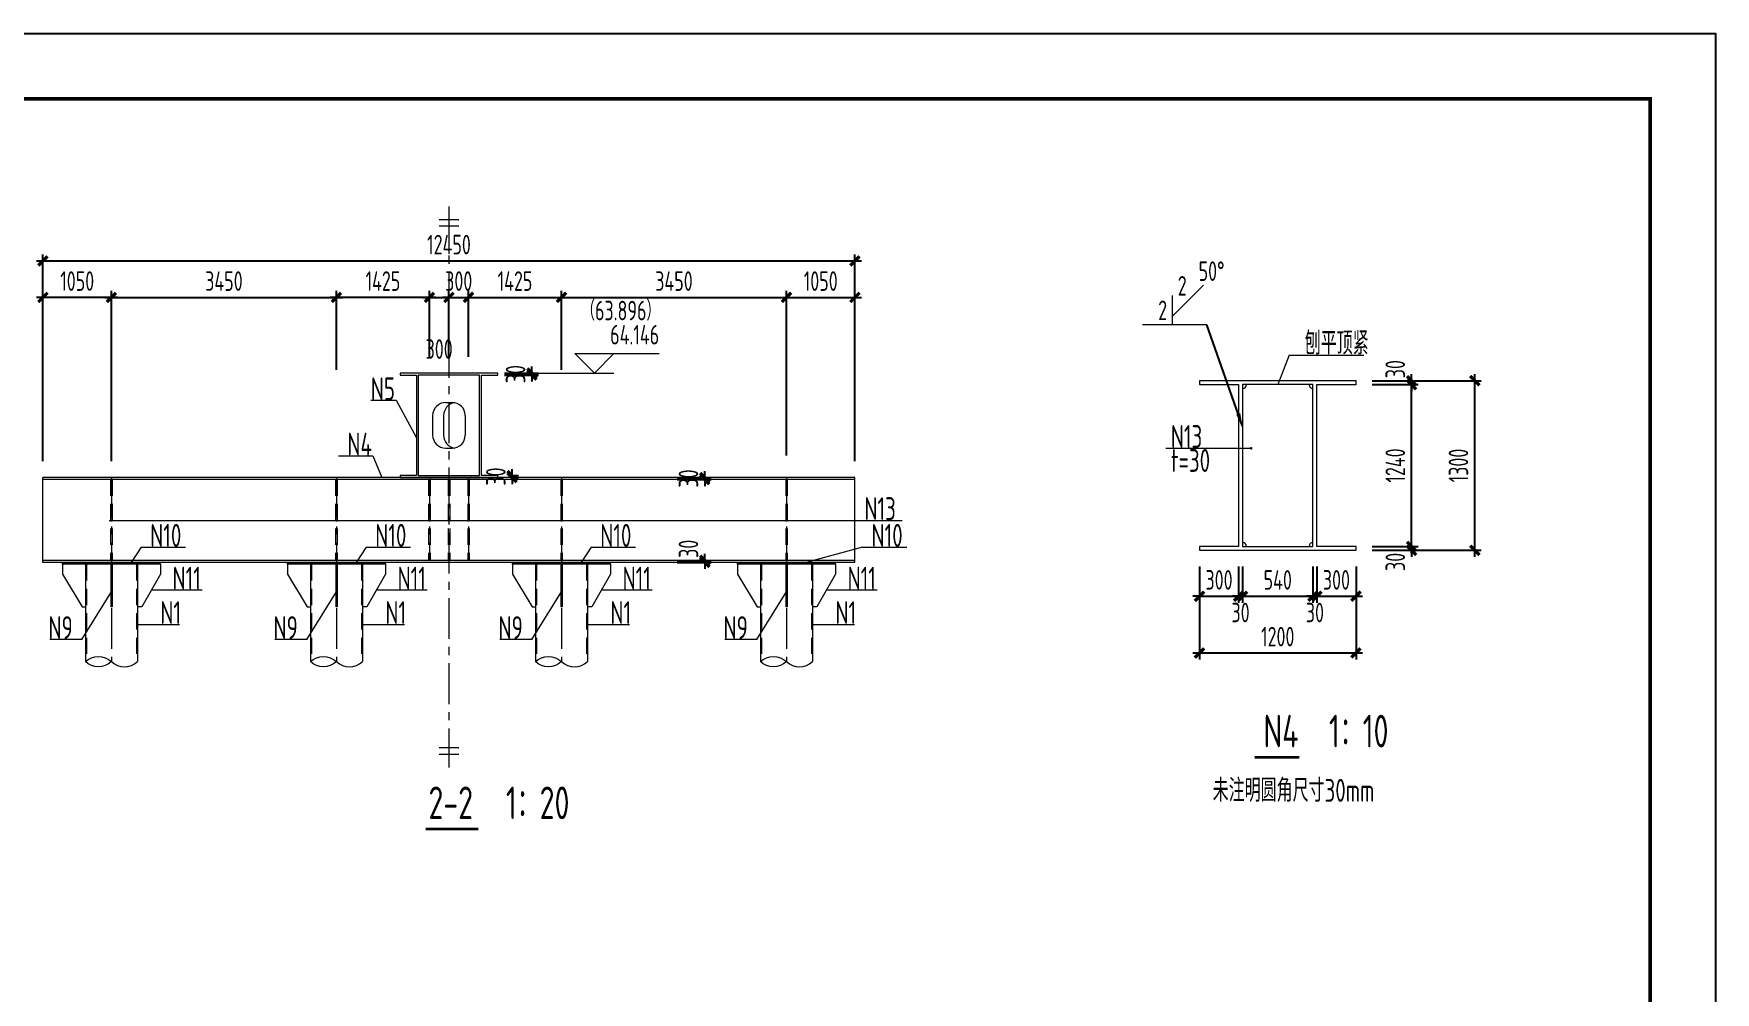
# Model space of a CAD drawing. Extents: x -2876908 to 633791, y -1383861 to 872234.
# Drawn here: x 241817 to 370740, y -772421 to -698933 of the extents above; entities that cross this region are included whole.
import ezdxf
from ezdxf.enums import TextEntityAlignment as Align

# ---------------------------------------------------------------- set-up
doc = ezdxf.new("R2010")
doc.units = 0
doc.header["$LTSCALE"] = 5
doc.header["$MEASUREMENT"] = 0
doc.linetypes.add('CENTER', pattern=[2, 1.25, -0.25, 0.25, -0.25])
doc.linetypes.add('DASHED', pattern=[0.75, 0.5, -0.25])
doc.layers.get('0').update_dxf_attribs({"linetype": 'CONTINUOUS', "lineweight": 25})
doc.layers.get('DEFPOINTS').update_dxf_attribs({"color": 35, "linetype": 'CONTINUOUS', "lineweight": 13})
for name, color, linetype, lineweight in [('1粗实线', 1, 'CONTINUOUS', 30), ('3中心线', 6, 'CENTER', 18), ('4虚线', 2, 'DASHED', 18), ('5标注', 3, 'CONTINUOUS', 15), ('6文本', 7, 'CONTINUOUS', 15), ('8轮廓线', 4, 'CONTINUOUS', 15), ('DIM', 3, 'CONTINUOUS', 0), ('HFZT', 5, 'CONTINUOUS', 15), ('REIND', 1, 'CONTINUOUS', 0), ('STXT_HF', 7, 'CONTINUOUS', 0), ('THIN', 7, 'CONTINUOUS', 0)]:
    doc.layers.add(name, color=color, linetype=linetype, lineweight=lineweight)
doc.layers.add('M_Dim', color=3, linetype='CONTINUOUS')
doc.styles.get("Standard").update_dxf_attribs({"font": '', "width": 0.7})
doc.styles.add('TSSD_Dimension', font='tssdeng.shx', dxfattribs={"width": 0.7, "bigfont": 'hztxt.shx'})
doc.styles.add('TSSD_Label', font='tssdeng.shx', dxfattribs={"width": 0.7, "bigfont": 'hztxt.shx'})
doc.styles.add('TSSD_NORM', font='tssdeng.shx', dxfattribs={"width": 0.7, "bigfont": 'hztxt.shx'})
doc.styles.get('Standard').set_extended_font_data('SimSun')
doc.dimstyles.new('TSSD_100_100', dxfattribs={"dimtxt": 300, "dimasz": 100, "dimexe": 100, "dimexo": 250, "dimgap": 100, "dimtad": 1, "dimdec": 0, "dimzin": 0, "dimdsep": 46, "dimtxsty": 'TSSD_Dimension', "dimblk": 'ARCHTICK', "dimblk1": 'ARCHTICK', "dimblk2": 'ARCHTICK', "dimcen": 0, "dimdle": 100, "dimclrt": 7, "dimadec": 0, "dimazin": 0, "dimtfac": 1, "dimtdec": 0, "dimtix": 1, "dimtmove": 2, "dimatfit": 3, "dimfxl": 1, "dimtolj": 1, "dimtzin": 0, "dimarcsym": 0})
doc.dimstyles.new('TSSD_LEADER_STYLE_200.0', dxfattribs={"dimtxt": 0.18, "dimasz": 200, "dimexe": 0.18, "dimexo": 0.0625, "dimgap": 0.09, "dimtad": 0, "dimtih": 1, "dimtoh": 1, "dimdec": 4, "dimzin": 0, "dimdsep": 46, "dimtxsty": 'Standard', "dimcen": 0.09, "dimadec": 0, "dimazin": 0, "dimtfac": 1, "dimtdec": 4, "dimtofl": 0, "dimtmove": 0, "dimatfit": 3, "dimfxl": 1, "dimtolj": 1, "dimtzin": 0, "dimarcsym": 0})

# ---------------------------------------------------------------- blocks, each defined once
blk = doc.blocks.new('施工设计图框')
at = {"color": 7, "linetype": 'Continuous'}
blk.add_lwpolyline([(-395.5, -13.5), (-395.5, 283.5), (24.5, 283.5), (24.5, -13.5), (-395.5, -13.5)], dxfattribs=at)
at = {"layer": '1粗实线', "color": 7, "linetype": 'Continuous', "const_width": 0.6}
blk.add_lwpolyline([(-370.5, -3.5), (-370.5, 273.5), (14.5, 273.5), (14.5, -3.5), (-370.5, -3.5)], dxfattribs=at)
at = {"layer": 'HFZT', "color": 2, "style": 'TSSD_NORM', "width": 0.7}
for tag, height, p in [('比例尺', 2.5, (7.25, 17.5)), ('图名', 4, (-76.24, 0.75)), ('图号', 2.5, (-20.49, 3.5)), ('日期', 2.5, (7.25, 3.5))]:
    blk.add_attdef(tag, text='', height=height, dxfattribs=at).set_placement(p, align=Align.MIDDLE)
blk = doc.blocks.new('_ArchTick')
at = {"color": 0, "linetype": 'ByBlock', "const_width": 0.5}
blk.add_lwpolyline([(-0.71, -0.71), (0.71, 0.71)], dxfattribs=at)
blk = doc.blocks.new('*D1061')
at = {"layer": 'DEFPOINTS', "color": 0, "transparency": 16777216}
for p in [(276656, -724959), (276656, -725109), (280017, -724959)]:
    blk.add_point(p, dxfattribs=at)
at = {"layer": 'DIM', "color": 0, "lineweight": -2, "transparency": 16777216}
for p, q in [((280017, -724959), (280017, -724459)), ((277906, -724959), (280517, -724959)), ((277906, -725109), (280517, -725109)), ((280017, -725109), (280017, -724959)), ((280017, -725109), (280017, -725609))]:
    blk.add_line(p, q, dxfattribs=at)
at = {"layer": 'DIM', "color": 0, "lineweight": -2, "transparency": 16777216, "xscale": 500, "yscale": 500, "zscale": 500}
for p, rotation in [((280017, -724959), 270), ((280017, -725109), 90)]:
    blk.add_blockref('_ArchTick', p, dxfattribs=dict(at, rotation=rotation))
at = {"layer": 'DIM', "color": 7, "transparency": 16777216, "insert": (278767, -725034), "char_height": 1500, "attachment_point": 5, "rotation": 90, "style": 'TSSD_Dimension'}
blk.add_mtext('\\A1;30', dxfattribs=at)
blk = doc.blocks.new('*D1062')
at = {"layer": 'DEFPOINTS', "color": 0, "transparency": 16777216}
for p in [(277406, -732809), (277406, -732959), (278500, -732809)]:
    blk.add_point(p, dxfattribs=at)
at = {"layer": 'DIM', "color": 0, "lineweight": -2, "transparency": 16777216}
for p, q in [((278500, -732809), (278500, -732309)), ((278500, -732959), (278500, -732809)), ((278500, -732959), (278500, -733459)), ((278656, -732809), (279000, -732809)), ((278656, -732959), (279000, -732959))]:
    blk.add_line(p, q, dxfattribs=at)
at = {"layer": 'DIM', "color": 0, "lineweight": -2, "transparency": 16777216, "xscale": 500, "yscale": 500, "zscale": 500}
for p, rotation in [((278500, -732809), 270), ((278500, -732959), 90)]:
    blk.add_blockref('_ArchTick', p, dxfattribs=dict(at, rotation=rotation))
at = {"layer": 'DIM', "color": 7, "transparency": 16777216, "insert": (277250, -732884), "char_height": 1500, "attachment_point": 5, "rotation": 90, "style": 'TSSD_Dimension'}
blk.add_mtext('\\A1;30', dxfattribs=at)
blk = doc.blocks.new('*D1063')
at = {"layer": 'DEFPOINTS', "color": 0, "transparency": 16777216}
for p in [(289906, -732959), (289906, -733109), (293267, -732959)]:
    blk.add_point(p, dxfattribs=at)
at = {"layer": 'DIM', "color": 0, "lineweight": -2, "transparency": 16777216}
for p, q in [((291156, -732959), (293767, -732959)), ((291156, -733109), (293767, -733109)), ((293267, -732959), (293267, -732459)), ((293267, -733109), (293267, -732959)), ((293267, -733109), (293267, -733609))]:
    blk.add_line(p, q, dxfattribs=at)
at = {"layer": 'DIM', "color": 0, "lineweight": -2, "transparency": 16777216, "xscale": 500, "yscale": 500, "zscale": 500}
for p, rotation in [((293267, -732959), 270), ((293267, -733109), 90)]:
    blk.add_blockref('_ArchTick', p, dxfattribs=dict(at, rotation=rotation))
at = {"layer": 'DIM', "color": 7, "transparency": 16777216, "insert": (292017, -733034), "char_height": 1500, "attachment_point": 5, "rotation": 90, "style": 'TSSD_Dimension'}
blk.add_mtext('\\A1;30', dxfattribs=at)
blk = doc.blocks.new('*D1064')
at = {"layer": 'DEFPOINTS', "color": 0, "transparency": 16777216}
for p in [(289906, -739309), (289906, -739459), (293267, -739309)]:
    blk.add_point(p, dxfattribs=at)
at = {"layer": 'DIM', "color": 0, "lineweight": -2, "transparency": 16777216}
for p, q in [((291156, -739309), (293767, -739309)), ((291156, -739459), (293767, -739459)), ((293267, -739309), (293267, -738809)), ((293267, -739459), (293267, -739309)), ((293267, -739459), (293267, -739959))]:
    blk.add_line(p, q, dxfattribs=at)
at = {"layer": 'DIM', "color": 0, "lineweight": -2, "transparency": 16777216, "xscale": 500, "yscale": 500, "zscale": 500}
for p, rotation in [((293267, -739309), 270), ((293267, -739459), 90)]:
    blk.add_blockref('_ArchTick', p, dxfattribs=dict(at, rotation=rotation))
at = {"layer": 'DIM', "color": 7, "transparency": 16777216, "insert": (292017, -738423), "char_height": 1500, "attachment_point": 5, "rotation": 90, "style": 'TSSD_Dimension'}
blk.add_mtext('\\A1;30', dxfattribs=at)
blk = doc.blocks.new('*D1069')
at = {"layer": 'DEFPOINTS', "color": 0, "transparency": 16777216}
for p in [(265031, -719149), (247781, -725959), (265031, -725959)]:
    blk.add_point(p, dxfattribs=at)
at = {"layer": 'DIM', "color": 0, "lineweight": -2, "transparency": 16777216}
for p, q in [((247281, -719149), (265531, -719149)), ((247781, -724709), (247781, -718649)), ((265031, -724709), (265031, -718649))]:
    blk.add_line(p, q, dxfattribs=at)
at = {"layer": 'DIM', "color": 0, "lineweight": -2, "transparency": 16777216, "xscale": 500, "yscale": 500, "zscale": 500, "rotation": 180}
blk.add_blockref('_ArchTick', (247781, -719149), dxfattribs=at)
at = {"layer": 'DIM', "color": 0, "lineweight": -2, "transparency": 16777216, "xscale": 500, "yscale": 500, "zscale": 500}
blk.add_blockref('_ArchTick', (265031, -719149), dxfattribs=at)
at = {"layer": 'DIM', "color": 7, "transparency": 16777216, "insert": (256406, -717899), "char_height": 1500, "attachment_point": 5, "style": 'TSSD_Dimension'}
blk.add_mtext('\\A1;3450', dxfattribs=at)
blk = doc.blocks.new('*D1070')
at = {"layer": 'DEFPOINTS', "color": 0, "transparency": 16777216}
for p in [(299531, -719149), (282281, -725959), (299531, -725959)]:
    blk.add_point(p, dxfattribs=at)
at = {"layer": 'DIM', "color": 0, "lineweight": -2, "transparency": 16777216}
for p, q in [((281781, -719149), (300031, -719149)), ((282281, -724709), (282281, -718649)), ((299531, -724709), (299531, -718649))]:
    blk.add_line(p, q, dxfattribs=at)
at = {"layer": 'DIM', "color": 0, "lineweight": -2, "transparency": 16777216, "xscale": 500, "yscale": 500, "zscale": 500, "rotation": 180}
blk.add_blockref('_ArchTick', (282281, -719149), dxfattribs=at)
at = {"layer": 'DIM', "color": 0, "lineweight": -2, "transparency": 16777216, "xscale": 500, "yscale": 500, "zscale": 500}
blk.add_blockref('_ArchTick', (299531, -719149), dxfattribs=at)
at = {"layer": 'DIM', "color": 7, "transparency": 16777216, "insert": (290906, -717899), "char_height": 1500, "attachment_point": 5, "style": 'TSSD_Dimension'}
blk.add_mtext('\\A1;3450', dxfattribs=at)
blk = doc.blocks.new('*D1071')
at = {"layer": 'DEFPOINTS', "color": 0, "transparency": 16777216}
for p in [(304781, -716354), (242531, -725959), (304781, -725959)]:
    blk.add_point(p, dxfattribs=at)
at = {"layer": 'DIM', "color": 0, "lineweight": -2, "transparency": 16777216}
for p, q in [((242031, -716354), (305281, -716354)), ((242531, -724709), (242531, -715854)), ((304781, -724709), (304781, -715854))]:
    blk.add_line(p, q, dxfattribs=at)
at = {"layer": 'DIM', "color": 0, "lineweight": -2, "transparency": 16777216, "xscale": 500, "yscale": 500, "zscale": 500, "rotation": 180}
blk.add_blockref('_ArchTick', (242531, -716354), dxfattribs=at)
at = {"layer": 'DIM', "color": 0, "lineweight": -2, "transparency": 16777216, "xscale": 500, "yscale": 500, "zscale": 500}
blk.add_blockref('_ArchTick', (304781, -716354), dxfattribs=at)
at = {"layer": 'DIM', "color": 7, "transparency": 16777216, "insert": (273656, -715104), "char_height": 1500, "attachment_point": 5, "style": 'TSSD_Dimension'}
blk.add_mtext('\\A1;12450', dxfattribs=at)
blk = doc.blocks.new('*D1096')
at = {"layer": 'DEFPOINTS', "color": 0, "transparency": 16777216}
for p in [(273656, -719149), (272156, -724959), (273656, -724959)]:
    blk.add_point(p, dxfattribs=at)
at = {"layer": 'DIM', "color": 0, "lineweight": -2, "transparency": 16777216}
for p, q in [((271656, -719149), (274156, -719149)), ((272156, -723709), (272156, -718649)), ((273656, -723709), (273656, -718649))]:
    blk.add_line(p, q, dxfattribs=at)
at = {"layer": 'DIM', "color": 0, "lineweight": -2, "transparency": 16777216, "xscale": 500, "yscale": 500, "zscale": 500, "rotation": 180}
blk.add_blockref('_ArchTick', (272156, -719149), dxfattribs=at)
at = {"layer": 'DIM', "color": 0, "lineweight": -2, "transparency": 16777216, "xscale": 500, "yscale": 500, "zscale": 500}
blk.add_blockref('_ArchTick', (273656, -719149), dxfattribs=at)
at = {"layer": 'DIM', "color": 7, "transparency": 16777216, "insert": (272906, -723113), "char_height": 1500, "attachment_point": 5, "style": 'TSSD_Dimension'}
blk.add_mtext('\\A1;300', dxfattribs=at)
blk = doc.blocks.new('*D1097')
at = {"layer": 'DEFPOINTS', "color": 0, "transparency": 16777216}
for p in [(275156, -719149), (273656, -724959), (275156, -724959)]:
    blk.add_point(p, dxfattribs=at)
at = {"layer": 'DIM', "color": 0, "lineweight": -2, "transparency": 16777216}
for p, q in [((273656, -719149), (273156, -719149)), ((273656, -723709), (273656, -718649)), ((273656, -719149), (275156, -719149)), ((275156, -723709), (275156, -718649)), ((275156, -719149), (275656, -719149))]:
    blk.add_line(p, q, dxfattribs=at)
at = {"layer": 'DIM', "color": 0, "lineweight": -2, "transparency": 16777216, "xscale": 500, "yscale": 500, "zscale": 500}
blk.add_blockref('_ArchTick', (273656, -719149), dxfattribs=at)
at = {"layer": 'DIM', "color": 0, "lineweight": -2, "transparency": 16777216, "xscale": 500, "yscale": 500, "zscale": 500, "rotation": 180}
blk.add_blockref('_ArchTick', (275156, -719149), dxfattribs=at)
at = {"layer": 'DIM', "color": 7, "transparency": 16777216, "insert": (274406, -717899), "char_height": 1500, "attachment_point": 5, "style": 'TSSD_Dimension'}
blk.add_mtext('\\A1;300', dxfattribs=at)
blk = doc.blocks.new('*D1098')
at = {"layer": 'DEFPOINTS', "color": 0, "transparency": 16777216}
for p in [(265031, -719149), (265031, -723709), (272156, -723709)]:
    blk.add_point(p, dxfattribs=at)
at = {"layer": 'DIM', "color": 0, "lineweight": -2, "transparency": 16777216}
for p, q in [((272656, -719149), (264531, -719149)), ((265031, -722459), (265031, -718649)), ((272156, -722459), (272156, -718649))]:
    blk.add_line(p, q, dxfattribs=at)
at = {"layer": 'DIM', "color": 0, "lineweight": -2, "transparency": 16777216, "xscale": 500, "yscale": 500, "zscale": 500, "rotation": 180}
blk.add_blockref('_ArchTick', (265031, -719149), dxfattribs=at)
at = {"layer": 'DIM', "color": 0, "lineweight": -2, "transparency": 16777216, "xscale": 500, "yscale": 500, "zscale": 500}
blk.add_blockref('_ArchTick', (272156, -719149), dxfattribs=at)
at = {"layer": 'DIM', "color": 7, "transparency": 16777216, "insert": (268594, -717899), "char_height": 1500, "attachment_point": 5, "style": 'TSSD_Dimension'}
blk.add_mtext('\\A1;1425', dxfattribs=at)
blk = doc.blocks.new('*D1099')
at = {"layer": 'DEFPOINTS', "color": 0, "transparency": 16777216}
for p in [(282281, -719149), (275156, -723709), (282281, -723709)]:
    blk.add_point(p, dxfattribs=at)
at = {"layer": 'DIM', "color": 0, "lineweight": -2, "transparency": 16777216}
for p, q in [((274656, -719149), (282781, -719149)), ((275156, -722459), (275156, -718649)), ((282281, -722459), (282281, -718649))]:
    blk.add_line(p, q, dxfattribs=at)
at = {"layer": 'DIM', "color": 0, "lineweight": -2, "transparency": 16777216, "xscale": 500, "yscale": 500, "zscale": 500, "rotation": 180}
blk.add_blockref('_ArchTick', (275156, -719149), dxfattribs=at)
at = {"layer": 'DIM', "color": 0, "lineweight": -2, "transparency": 16777216, "xscale": 500, "yscale": 500, "zscale": 500}
blk.add_blockref('_ArchTick', (282281, -719149), dxfattribs=at)
at = {"layer": 'DIM', "color": 7, "transparency": 16777216, "insert": (278719, -717899), "char_height": 1500, "attachment_point": 5, "style": 'TSSD_Dimension'}
blk.add_mtext('\\A1;1425', dxfattribs=at)
blk = doc.blocks.new('*D1100')
at = {"layer": 'DEFPOINTS', "color": 0, "transparency": 16777216}
for p in [(304781, -719149), (299531, -732521), (304781, -732959)]:
    blk.add_point(p, dxfattribs=at)
at = {"layer": 'DIM', "color": 0, "lineweight": -2, "transparency": 16777216}
for p, q in [((299031, -719149), (305281, -719149)), ((299531, -731271), (299531, -718649)), ((304781, -731709), (304781, -718649))]:
    blk.add_line(p, q, dxfattribs=at)
at = {"layer": 'DIM', "color": 0, "lineweight": -2, "transparency": 16777216, "xscale": 500, "yscale": 500, "zscale": 500, "rotation": 180}
blk.add_blockref('_ArchTick', (299531, -719149), dxfattribs=at)
at = {"layer": 'DIM', "color": 0, "lineweight": -2, "transparency": 16777216, "xscale": 500, "yscale": 500, "zscale": 500}
blk.add_blockref('_ArchTick', (304781, -719149), dxfattribs=at)
at = {"layer": 'DIM', "color": 7, "transparency": 16777216, "insert": (302156, -717899), "char_height": 1500, "attachment_point": 5, "style": 'TSSD_Dimension'}
blk.add_mtext('\\A1;1050', dxfattribs=at)
blk = doc.blocks.new('*D1101')
at = {"layer": 'DEFPOINTS', "color": 0, "transparency": 16777216}
for p in [(242531, -719149), (242531, -732959), (247781, -732959)]:
    blk.add_point(p, dxfattribs=at)
at = {"layer": 'DIM', "color": 0, "lineweight": -2, "transparency": 16777216}
for p, q in [((248281, -719149), (242031, -719149)), ((242531, -731709), (242531, -718649)), ((247781, -731709), (247781, -718649))]:
    blk.add_line(p, q, dxfattribs=at)
at = {"layer": 'DIM', "color": 0, "lineweight": -2, "transparency": 16777216, "xscale": 500, "yscale": 500, "zscale": 500, "rotation": 180}
blk.add_blockref('_ArchTick', (242531, -719149), dxfattribs=at)
at = {"layer": 'DIM', "color": 0, "lineweight": -2, "transparency": 16777216, "xscale": 500, "yscale": 500, "zscale": 500}
blk.add_blockref('_ArchTick', (247781, -719149), dxfattribs=at)
at = {"layer": 'DIM', "color": 7, "transparency": 16777216, "insert": (245156, -717899), "char_height": 1500, "attachment_point": 5, "style": 'TSSD_Dimension'}
blk.add_mtext('\\A1;1050', dxfattribs=at)
blk = doc.blocks.new('_WELD008')
at = {"color": 0, "linetype": 'ByBlock'}
for p, q in [((0, 0.3), (1.061, 1.361)), ((0, 0), (0, 1))]:
    blk.add_line(p, q, dxfattribs=at)
for tag, p in [('C', (1.286, 1.416)), ('B', (0.288, 0.856)), ('A', (-0.303, -0.009))]:
    blk.add_attdef(tag, text='', height=0.8, dxfattribs=at).set_placement(p, align=Align.CENTER)
blk = doc.blocks.new('*D1106')
at = {"layer": 'DEFPOINTS', "color": 0, "transparency": 16777216}
for p in [(331191, -738538), (334191, -738538), (334191, -742057)]:
    blk.add_point(p, dxfattribs=at)
at = {"layer": 'DIM', "color": 0, "lineweight": -2, "transparency": 16777216}
for p, q in [((331191, -739788), (331191, -742557)), ((334191, -739788), (334191, -742557)), ((331191, -742057), (330691, -742057)), ((331191, -742057), (334191, -742057)), ((334191, -742057), (334691, -742057))]:
    blk.add_line(p, q, dxfattribs=at)
at = {"layer": 'DIM', "color": 0, "lineweight": -2, "transparency": 16777216, "xscale": 500, "yscale": 500, "zscale": 500}
blk.add_blockref('_ArchTick', (331191, -742057), dxfattribs=at)
at = {"layer": 'DIM', "color": 0, "lineweight": -2, "transparency": 16777216, "xscale": 500, "yscale": 500, "zscale": 500, "rotation": 180}
blk.add_blockref('_ArchTick', (334191, -742057), dxfattribs=at)
at = {"layer": 'DIM', "color": 7, "transparency": 16777216, "insert": (332691, -740807), "char_height": 1500, "attachment_point": 5, "style": 'TSSD_Dimension'}
blk.add_mtext('\\A1;300', dxfattribs=at)
blk = doc.blocks.new('*D1107')
at = {"layer": 'DEFPOINTS', "color": 0, "transparency": 16777216}
for p in [(334191, -738538), (334491, -738538), (334491, -742057)]:
    blk.add_point(p, dxfattribs=at)
at = {"layer": 'DIM', "color": 0, "lineweight": -2, "transparency": 16777216}
for p, q in [((334191, -739788), (334191, -742557)), ((334491, -739788), (334491, -742557)), ((334191, -742057), (333691, -742057)), ((334191, -742057), (334491, -742057)), ((334491, -742057), (334991, -742057))]:
    blk.add_line(p, q, dxfattribs=at)
at = {"layer": 'DIM', "color": 0, "lineweight": -2, "transparency": 16777216, "xscale": 500, "yscale": 500, "zscale": 500}
blk.add_blockref('_ArchTick', (334191, -742057), dxfattribs=at)
at = {"layer": 'DIM', "color": 0, "lineweight": -2, "transparency": 16777216, "xscale": 500, "yscale": 500, "zscale": 500, "rotation": 180}
blk.add_blockref('_ArchTick', (334491, -742057), dxfattribs=at)
at = {"layer": 'DIM', "color": 7, "transparency": 16777216, "insert": (334341, -743307), "char_height": 1500, "attachment_point": 5, "style": 'TSSD_Dimension'}
blk.add_mtext('\\A1;30', dxfattribs=at)
blk = doc.blocks.new('*D1108')
at = {"layer": 'DEFPOINTS', "color": 0, "transparency": 16777216}
for p in [(334491, -738538), (339891, -738538), (339891, -742057)]:
    blk.add_point(p, dxfattribs=at)
at = {"layer": 'DIM', "color": 0, "lineweight": -2, "transparency": 16777216}
for p, q in [((334491, -739788), (334491, -742557)), ((339891, -739788), (339891, -742557)), ((333991, -742057), (340391, -742057))]:
    blk.add_line(p, q, dxfattribs=at)
at = {"layer": 'DIM', "color": 0, "lineweight": -2, "transparency": 16777216, "xscale": 500, "yscale": 500, "zscale": 500, "rotation": 180}
blk.add_blockref('_ArchTick', (334491, -742057), dxfattribs=at)
at = {"layer": 'DIM', "color": 0, "lineweight": -2, "transparency": 16777216, "xscale": 500, "yscale": 500, "zscale": 500}
blk.add_blockref('_ArchTick', (339891, -742057), dxfattribs=at)
at = {"layer": 'DIM', "color": 7, "transparency": 16777216, "insert": (337191, -740807), "char_height": 1500, "attachment_point": 5, "style": 'TSSD_Dimension'}
blk.add_mtext('\\A1;540', dxfattribs=at)
blk = doc.blocks.new('*D1109')
at = {"layer": 'DEFPOINTS', "color": 0, "transparency": 16777216}
for p in [(339891, -738538), (340191, -738538), (340191, -742057)]:
    blk.add_point(p, dxfattribs=at)
at = {"layer": 'DIM', "color": 0, "lineweight": -2, "transparency": 16777216}
for p, q in [((339891, -739788), (339891, -742557)), ((340191, -739788), (340191, -742557)), ((339891, -742057), (339391, -742057)), ((339891, -742057), (340191, -742057)), ((340191, -742057), (340691, -742057))]:
    blk.add_line(p, q, dxfattribs=at)
at = {"layer": 'DIM', "color": 0, "lineweight": -2, "transparency": 16777216, "xscale": 500, "yscale": 500, "zscale": 500}
blk.add_blockref('_ArchTick', (339891, -742057), dxfattribs=at)
at = {"layer": 'DIM', "color": 0, "lineweight": -2, "transparency": 16777216, "xscale": 500, "yscale": 500, "zscale": 500, "rotation": 180}
blk.add_blockref('_ArchTick', (340191, -742057), dxfattribs=at)
at = {"layer": 'DIM', "color": 7, "transparency": 16777216, "insert": (340041, -743307), "char_height": 1500, "attachment_point": 5, "style": 'TSSD_Dimension'}
blk.add_mtext('\\A1;30', dxfattribs=at)
blk = doc.blocks.new('*D1110')
at = {"layer": 'DEFPOINTS', "color": 0, "transparency": 16777216}
for p in [(340191, -738538), (343191, -738538), (343191, -742057)]:
    blk.add_point(p, dxfattribs=at)
at = {"layer": 'DIM', "color": 0, "lineweight": -2, "transparency": 16777216}
for p, q in [((340191, -739788), (340191, -742557)), ((343191, -739788), (343191, -742557)), ((340191, -742057), (339691, -742057)), ((340191, -742057), (343191, -742057)), ((343191, -742057), (343691, -742057))]:
    blk.add_line(p, q, dxfattribs=at)
at = {"layer": 'DIM', "color": 0, "lineweight": -2, "transparency": 16777216, "xscale": 500, "yscale": 500, "zscale": 500}
blk.add_blockref('_ArchTick', (340191, -742057), dxfattribs=at)
at = {"layer": 'DIM', "color": 0, "lineweight": -2, "transparency": 16777216, "xscale": 500, "yscale": 500, "zscale": 500, "rotation": 180}
blk.add_blockref('_ArchTick', (343191, -742057), dxfattribs=at)
at = {"layer": 'DIM', "color": 7, "transparency": 16777216, "insert": (341691, -740807), "char_height": 1500, "attachment_point": 5, "style": 'TSSD_Dimension'}
blk.add_mtext('\\A1;300', dxfattribs=at)
blk = doc.blocks.new('*D1102')
at = {"layer": 'DEFPOINTS', "color": 0, "transparency": 16777216}
for p in [(331191, -738538), (343191, -738538), (343191, -746404)]:
    blk.add_point(p, dxfattribs=at)
at = {"layer": 'DIM', "color": 0, "lineweight": -2, "transparency": 16777216}
for p, q in [((331191, -739788), (331191, -746904)), ((343191, -739788), (343191, -746904)), ((330691, -746404), (343691, -746404))]:
    blk.add_line(p, q, dxfattribs=at)
at = {"layer": 'DIM', "color": 0, "lineweight": -2, "transparency": 16777216, "xscale": 500, "yscale": 500, "zscale": 500, "rotation": 180}
blk.add_blockref('_ArchTick', (331191, -746404), dxfattribs=at)
at = {"layer": 'DIM', "color": 0, "lineweight": -2, "transparency": 16777216, "xscale": 500, "yscale": 500, "zscale": 500}
blk.add_blockref('_ArchTick', (343191, -746404), dxfattribs=at)
at = {"layer": 'DIM', "color": 7, "transparency": 16777216, "insert": (337191, -745154), "char_height": 1500, "attachment_point": 5, "style": 'TSSD_Dimension'}
blk.add_mtext('\\A1;1200', dxfattribs=at)
blk = doc.blocks.new('*D1103')
at = {"layer": 'DEFPOINTS', "color": 0, "transparency": 16777216}
for p in [(343191, -738238), (343191, -738538), (347453, -738238)]:
    blk.add_point(p, dxfattribs=at)
at = {"layer": 'DIM', "color": 0, "lineweight": -2, "transparency": 16777216}
for p, q in [((344441, -738238), (347953, -738238)), ((344441, -738538), (347953, -738538)), ((347453, -738238), (347453, -737738)), ((347453, -738538), (347453, -738238)), ((347453, -738538), (347453, -739038))]:
    blk.add_line(p, q, dxfattribs=at)
at = {"layer": 'DIM', "color": 0, "lineweight": -2, "transparency": 16777216, "xscale": 500, "yscale": 500, "zscale": 500}
for p, rotation in [((347453, -738238), 270), ((347453, -738538), 90)]:
    blk.add_blockref('_ArchTick', p, dxfattribs=dict(at, rotation=rotation))
at = {"layer": 'DIM', "color": 7, "transparency": 16777216, "insert": (346203, -739425), "char_height": 1500, "attachment_point": 5, "rotation": 90, "style": 'TSSD_Dimension'}
blk.add_mtext('\\A1;30', dxfattribs=at)
blk = doc.blocks.new('*D1104')
at = {"layer": 'DEFPOINTS', "color": 0, "transparency": 16777216}
for p in [(343191, -725838), (347453, -725838), (343191, -738238)]:
    blk.add_point(p, dxfattribs=at)
at = {"layer": 'DIM', "color": 0, "lineweight": -2, "transparency": 16777216}
for p, q in [((347453, -738738), (347453, -725338)), ((344441, -725838), (347953, -725838)), ((344441, -738238), (347953, -738238))]:
    blk.add_line(p, q, dxfattribs=at)
at = {"layer": 'DIM', "color": 0, "lineweight": -2, "transparency": 16777216, "xscale": 500, "yscale": 500, "zscale": 500}
for p, rotation in [((347453, -725838), 90), ((347453, -738238), 270)]:
    blk.add_blockref('_ArchTick', p, dxfattribs=dict(at, rotation=rotation))
at = {"layer": 'DIM', "color": 7, "transparency": 16777216, "insert": (346203, -732038), "char_height": 1500, "attachment_point": 5, "rotation": 90, "style": 'TSSD_Dimension'}
blk.add_mtext('\\A1;1240', dxfattribs=at)
blk = doc.blocks.new('*D1105')
at = {"layer": 'DEFPOINTS', "color": 0, "transparency": 16777216}
for p in [(343191, -725538), (347453, -725538), (343191, -725838)]:
    blk.add_point(p, dxfattribs=at)
at = {"layer": 'DIM', "color": 0, "lineweight": -2, "transparency": 16777216}
for p, q in [((344441, -725538), (347953, -725538)), ((347453, -725538), (347453, -725038)), ((347453, -725838), (347453, -725538)), ((344441, -725838), (347953, -725838)), ((347453, -725838), (347453, -726338))]:
    blk.add_line(p, q, dxfattribs=at)
at = {"layer": 'DIM', "color": 0, "lineweight": -2, "transparency": 16777216, "xscale": 500, "yscale": 500, "zscale": 500}
for p, rotation in [((347453, -725538), 270), ((347453, -725838), 90)]:
    blk.add_blockref('_ArchTick', p, dxfattribs=dict(at, rotation=rotation))
at = {"layer": 'DIM', "color": 7, "transparency": 16777216, "insert": (346203, -724652), "char_height": 1500, "attachment_point": 5, "rotation": 90, "style": 'TSSD_Dimension'}
blk.add_mtext('\\A1;30', dxfattribs=at)
blk = doc.blocks.new('*D1111')
at = {"layer": 'DEFPOINTS', "color": 0, "transparency": 16777216}
for p in [(343191, -725538), (352297, -725538), (343191, -738538)]:
    blk.add_point(p, dxfattribs=at)
at = {"layer": 'DIM', "color": 0, "lineweight": -2, "transparency": 16777216}
for p, q in [((344441, -725538), (352797, -725538)), ((352297, -739038), (352297, -725038)), ((344441, -738538), (352797, -738538))]:
    blk.add_line(p, q, dxfattribs=at)
at = {"layer": 'DIM', "color": 0, "lineweight": -2, "transparency": 16777216, "xscale": 500, "yscale": 500, "zscale": 500}
for p, rotation in [((352297, -725538), 90), ((352297, -738538), 270)]:
    blk.add_blockref('_ArchTick', p, dxfattribs=dict(at, rotation=rotation))
at = {"layer": 'DIM', "color": 7, "transparency": 16777216, "insert": (351047, -732038), "char_height": 1500, "attachment_point": 5, "rotation": 90, "style": 'TSSD_Dimension'}
blk.add_mtext('\\A1;1300', dxfattribs=at)

msp = doc.modelspace()

# ---------------------------------------------------------------- linework, layer by layer
at = {"layer": '3中心线', "ltscale": 500}
for p, q in [((273656.059, -712193.078), (273656.059, -755183.51)), ((247781.059, -732959.214), (247781.059, -747069.493)), ((265031.059, -732959.214), (265031.059, -747069.493)), ((272156.059, -732959.214), (272156.059, -739309.214)), ((275156.059, -732959.214), (275156.059, -739309.214)), ((282281.059, -732959.214), (282281.059, -747069.493)), ((299531.059, -732959.214), (299531.059, -747069.493))]:
    msp.add_line(p, q, dxfattribs=at)
at = {"layer": '4虚线', "ltscale": 500}
for p, q in [((247721.059, -733109.214), (247721.059, -739309.214)), ((247841.059, -733109.214), (247841.059, -739309.214)), ((264971.059, -733109.214), (264971.059, -739309.214)), ((265091.059, -733109.214), (265091.059, -739309.214)), ((272096.059, -733109.214), (272096.059, -739309.214)), ((272216.059, -733109.214), (272216.059, -739309.214)), ((273596.059, -733109.214), (273596.059, -739309.214)), ((273716.059, -733109.214), (273716.059, -739309.214)), ((275096.059, -733109.214), (275096.059, -739309.214)), ((275216.059, -733109.214), (275216.059, -739309.214)), ((282221.059, -733109.214), (282221.059, -739309.214)), ((282341.059, -733109.214), (282341.059, -739309.214)), ((299471.059, -733109.214), (299471.059, -739309.214)), ((299591.059, -733109.214), (299591.059, -739309.214)), ((245861.059, -739609.214), (245861.059, -747069.493)), ((249701.059, -739609.214), (249701.059, -747069.493)), ((263111.059, -739609.214), (263111.059, -747069.493)), ((266951.059, -739609.214), (266951.059, -747069.493)), ((280361.059, -739609.214), (280361.059, -747069.493)), ((284201.059, -739609.214), (284201.059, -747069.493)), ((297611.059, -739609.214), (297611.059, -747069.493)), ((301451.059, -739609.214), (301451.059, -747069.493))]:
    msp.add_line(p, q, dxfattribs=at)
at = {"layer": '5标注'}
for p, q in [((338065.665, -723566.089), (337191.251, -725838.453)), ((338065.665, -723566.089), (343783.978, -723566.089)), ((267664.246, -727033.797), (269608.289, -727033.797)), ((269608.289, -727033.797), (271156.059, -729926.442)), ((328625.184, -730719.301), (335154.29, -730719.301)), ((265177.5, -731303.593), (267822.247, -731303.593)), ((267822.247, -731303.593), (268503.799, -732959.214)), ((247618.634, -736249.974), (308389.456, -736249.974)), ((250063.887, -738302.441), (249286.031, -739459.214)), ((250063.887, -738302.441), (253451.229, -738302.441)), ((267313.887, -738302.441), (266536.031, -739459.214)), ((267313.887, -738302.441), (270701.229, -738302.441)), ((284563.887, -738302.441), (283786.031, -739459.214)), ((284563.887, -738302.441), (287951.229, -738302.441)), ((305358.339, -738302.441), (301036.031, -739459.214)), ((305358.339, -738302.441), (308745.681, -738302.441)), ((245506.883, -745368.859), (247724.514, -741784.611)), ((254735.926, -741579.981), (250836.941, -741579.981)), ((262756.883, -745368.859), (264974.514, -741784.611)), ((271985.926, -741579.981), (268086.941, -741579.981)), ((280006.883, -745368.859), (282224.514, -741784.611)), ((289235.926, -741579.981), (285336.941, -741579.981)), ((297256.883, -745368.859), (299474.514, -741784.611)), ((306485.926, -741579.981), (302586.941, -741579.981)), ((249781.059, -744219.927), (252990.028, -744219.927)), ((267031.059, -744219.927), (270240.028, -744219.927)), ((284281.059, -744219.927), (287490.028, -744219.927)), ((301531.059, -744219.927), (304740.028, -744219.927)), ((245506.883, -745368.859), (243067.535, -745368.859)), ((262756.883, -745368.859), (260317.535, -745368.859)), ((280006.883, -745368.859), (277567.535, -745368.859)), ((297256.883, -745368.859), (294817.535, -745368.859))]:
    msp.add_line(p, q, dxfattribs=at)
at = {"layer": '8轮廓线'}
for p, q in [((272406.059, -728209.214), (272406.059, -729709.214)), ((273244.612, -728209.214), (273244.612, -729709.214)), ((273406.059, -727209.214), (273906.059, -727209.214)), ((274906.059, -728209.214), (274906.059, -729709.214)), ((273406.059, -730709.214), (273906.059, -730709.214)), ((304781.059, -732959.214), (242531.059, -732959.214)), ((242531.059, -739459.214), (242531.059, -732959.214)), ((304781.059, -733109.214), (242531.059, -733109.214)), ((304781.059, -739459.214), (304781.059, -732959.214)), ((304781.059, -739309.214), (242531.059, -739309.214)), ((304781.059, -739459.214), (242531.059, -739459.214)), ((244031.059, -739609.214), (244031.059, -739459.214)), ((244031.059, -739459.214), (251531.059, -739459.214)), ((251531.059, -739609.214), (244031.059, -739609.214)), ((244031.059, -739609.214), (244031.059, -740359.214)), ((245781.059, -739459.214), (249781.059, -739459.214)), ((245781.059, -739609.214), (245781.059, -747069.493)), ((247731.059, -739609.214), (247731.059, -742859.214)), ((247831.059, -739609.214), (247831.059, -742859.214)), ((249781.059, -739609.214), (249781.059, -747069.493)), ((251531.059, -739609.214), (251531.059, -739459.214)), ((251531.059, -739609.214), (251531.059, -740359.214)), ((261281.059, -739609.214), (261281.059, -739459.214)), ((261281.059, -739459.214), (268781.059, -739459.214)), ((268781.059, -739609.214), (261281.059, -739609.214)), ((261281.059, -739609.214), (261281.059, -740359.214)), ((263031.059, -739459.214), (267031.059, -739459.214)), ((263031.059, -739609.214), (263031.059, -747069.493)), ((264981.059, -739609.214), (264981.059, -742859.214)), ((265081.059, -739609.214), (265081.059, -742859.214)), ((267031.059, -739609.214), (267031.059, -747069.493)), ((268781.059, -739609.214), (268781.059, -739459.214)), ((268781.059, -739609.214), (268781.059, -740359.214)), ((278531.059, -739609.214), (278531.059, -739459.214)), ((278531.059, -739459.214), (286031.059, -739459.214)), ((286031.059, -739609.214), (278531.059, -739609.214)), ((278531.059, -739609.214), (278531.059, -740359.214)), ((280281.059, -739459.214), (284281.059, -739459.214)), ((280281.059, -739609.214), (280281.059, -747069.493)), ((282231.059, -739609.214), (282231.059, -742859.214)), ((282331.059, -739609.214), (282331.059, -742859.214)), ((284281.059, -739609.214), (284281.059, -747069.493)), ((286031.059, -739609.214), (286031.059, -739459.214)), ((286031.059, -739609.214), (286031.059, -740359.214)), ((295781.059, -739609.214), (295781.059, -739459.214)), ((295781.059, -739459.214), (303281.059, -739459.214)), ((303281.059, -739609.214), (295781.059, -739609.214)), ((295781.059, -739609.214), (295781.059, -740359.214)), ((297531.059, -739459.214), (301531.059, -739459.214)), ((297531.059, -739609.214), (297531.059, -747069.493)), ((299481.059, -739609.214), (299481.059, -742859.214)), ((299581.059, -739609.214), (299581.059, -742859.214)), ((301531.059, -739609.214), (301531.059, -747069.493)), ((303281.059, -739609.214), (303281.059, -739459.214)), ((303281.059, -739609.214), (303281.059, -740359.214)), ((244031.059, -740359.214), (245531.059, -742859.214)), ((251531.059, -740359.214), (250109.58, -742859.214)), ((261281.059, -740359.214), (262781.059, -742859.214)), ((268781.059, -740359.214), (267359.58, -742859.214)), ((278531.059, -740359.214), (280031.059, -742859.214)), ((286031.059, -740359.214), (284609.58, -742859.214)), ((295781.059, -740359.214), (297281.059, -742859.214)), ((303281.059, -740359.214), (301859.58, -742859.214)), ((245531.059, -742859.214), (245781.059, -742859.214)), ((247831.059, -742859.214), (247731.059, -742859.214)), ((250109.58, -742859.214), (249781.059, -742859.214)), ((262781.059, -742859.214), (263031.059, -742859.214)), ((265081.059, -742859.214), (264981.059, -742859.214)), ((267359.58, -742859.214), (267031.059, -742859.214)), ((280031.059, -742859.214), (280281.059, -742859.214)), ((282331.059, -742859.214), (282231.059, -742859.214)), ((284609.58, -742859.214), (284281.059, -742859.214)), ((297281.059, -742859.214), (297531.059, -742859.214)), ((299581.059, -742859.214), (299481.059, -742859.214)), ((301859.58, -742859.214), (301531.059, -742859.214))]:
    msp.add_line(p, q, dxfattribs=at)
for points in [[(269906.059, -732959.214), (277406.059, -732959.214), (277406.059, -732809.214), (276156.059, -732809.214), (276156.059, -725109.214), (277406.059, -725109.214), (277406.059, -724959.214), (269906.059, -724959.214), (269906.059, -725109.214), (271156.059, -725109.214), (271156.059, -732809.214), (269906.059, -732809.214)], [(271306.059, -732809.214), (276006.059, -732809.214), (276006.059, -725109.214), (271306.059, -725109.214)], [(331191.251, -738538.453), (343191.251, -738538.453), (343191.251, -738238.453), (340191.251, -738238.453), (340191.251, -725838.453), (343191.251, -725838.453), (343191.251, -725538.453), (331191.251, -725538.453), (331191.251, -725838.453), (334191.251, -725838.453), (334191.251, -738238.453), (331191.251, -738238.453)], [(334491.251, -738238.453), (339891.251, -738238.453), (339891.251, -725838.453), (334491.251, -725838.453)]]:
    msp.add_lwpolyline(points, close=True, dxfattribs=at)
for centre, radius, start, end in [((334491.251, -725838.453), 300, 270, 0), ((339891.251, -725838.453), 300, 180, 270), ((273406.059, -728209.214), 1000, 90, 180), ((274244.612, -728209.214), 1000, 99.74573428, 180), ((273906.059, -728209.214), 1000, 0, 90), ((273406.059, -729709.214), 1000, 180, 270), ((274244.612, -729709.214), 1000, 180, 260.25426572), ((273906.059, -729709.214), 1000, 270, 0), ((334491.251, -738238.453), 300, 0, 90), ((339891.251, -738238.453), 300, 90, 180)]:
    msp.add_arc(centre, radius, start, end, dxfattribs=at)
at = {"layer": 'M_Dim'}
for points in [[(335432.414, -754397.011, 200, 200, 0), (338843.372, -754397.011, 200, 200, 0)], [(271880.893, -759896.446, 200, 200, 0), (275902.792, -759896.446, 200, 200, 0)]]:
    msp.add_lwpolyline(points, format="xyseb", dxfattribs=at)
at = {"layer": 'REIND', "const_width": 100}
for points in [[(335104.29, -730719.301, 1), (335204.29, -730719.301, 1)], [(247731.059, -736249.974, 1), (247831.059, -736249.974, 1)], [(264981.059, -736249.974, 1), (265081.059, -736249.974, 1)], [(272106.059, -736249.974, 1), (272206.059, -736249.974, 1)], [(273606.059, -736249.974, 1), (273706.059, -736249.974, 1)], [(275106.059, -736249.974, 1), (275206.059, -736249.974, 1)], [(282231.059, -736249.974, 1), (282331.059, -736249.974, 1)], [(299481.059, -736249.974, 1), (299581.059, -736249.974, 1)]]:
    msp.add_lwpolyline(points, format="xyb", close=True, dxfattribs=at)
at = {"layer": 'STXT_HF'}
msp.add_line((331762.194, -721262.606), (326825.878, -721262.606), dxfattribs=at)
at = {"layer": 'THIN'}
for p, q in [((274406.059, -713193.078), (272906.059, -713193.078)), ((274406.059, -713693.078), (272906.059, -713693.078)), ((284804.947, -724959.214), (283304.947, -723459.214)), ((283304.947, -723459.214), (286304.947, -723459.214)), ((284804.947, -724959.214), (286304.947, -723459.214)), ((286304.947, -723459.214), (289771.293, -723459.214)), ((280546.216, -724959.214), (286304.947, -724959.214)), ((274406.059, -753683.51), (272906.059, -753683.51)), ((274406.059, -754183.51), (272906.059, -754183.51))]:
    msp.add_line(p, q, dxfattribs=at)
for points in [[(247781.059, -747069.493, -0.4), (245781.059, -747069.493, -0.4), (247781.059, -747069.493, 0.4), (249781.059, -747069.493, 0.4)], [(265031.059, -747069.493, -0.4), (263031.059, -747069.493, -0.4), (265031.059, -747069.493, 0.4), (267031.059, -747069.493, 0.4)], [(282281.059, -747069.493, -0.4), (280281.059, -747069.493, -0.4), (282281.059, -747069.493, 0.4), (284281.059, -747069.493, 0.4)], [(299531.059, -747069.493, -0.4), (297531.059, -747069.493, -0.4), (299531.059, -747069.493, 0.4), (301531.059, -747069.493, 0.4)]]:
    msp.add_lwpolyline(points, format="xyb", dxfattribs=at)

# ---------------------------------------------------------------- block references
at = {"xscale": 500, "yscale": 500, "zscale": 500}
msp.add_blockref('施工设计图框', (358492.46, -840682.579), dxfattribs=at)
at = {"layer": 'STXT_HF'}
ref = msp.add_blockref('_WELD008', (329119.652, -721262.606), dxfattribs=dict(at, xscale=2250, yscale=2250, zscale=2250))
ref.add_attrib('2', '2', dxfattribs={"height": 1500, "style": 'TSSD_Label', "width": 0.7}).set_placement((329869.652, -718262.606), align=Align.MIDDLE_CENTER)
ref.add_attrib('2', '2', dxfattribs={"height": 1500, "style": 'TSSD_Label', "width": 0.7}).set_placement((328369.652, -720137.606), align=Align.MIDDLE_CENTER)
ref.add_attrib('50%%d', '50%%d', dxfattribs={"height": 1500, "style": 'TSSD_Label', "width": 0.7}).set_placement((332119.652, -717137.606), align=Align.MIDDLE_CENTER)

# ---------------------------------------------------------------- texts
at = {"layer": '5标注', "color": 7, "style": 'TSSD_NORM', "width": 0.7}
msp.add_text('未注明圆角尺寸30mm', height=1750, dxfattribs=at).set_placement((338404.683, -756850.605), align=Align.MIDDLE)
at = {"layer": '5标注', "color": 7, "char_height": 1750, "style": 'TSSD_NORM'}
for s, insert, attachment_point in [('刨平顶紧', (339266.293, -723533.589), 7), ('N5', (267664.246, -727033.797), 7), ('N4', (265865.741, -731271.093), 7), ('N13', (328994.934, -730686.801), 7), ('t=30', (328994.934, -732527.165), 7), ('N13', (305504.525, -736217.474), 7), ('N10', (250752.129, -738269.941), 7), ('N10', (268002.129, -738269.941), 7), ('N10', (285252.129, -738269.941), 7), ('N10', (306046.58, -738269.941), 7), ('N11', (254638.795, -741547.481), 9), ('N11', (271888.795, -741547.481), 9), ('N11', (289138.795, -741547.481), 9), ('N11', (306388.795, -741547.481), 9), ('N1', (251529.451, -744187.427), 7), ('N1', (268779.451, -744187.427), 7), ('N1', (286029.451, -744187.427), 7), ('N1', (303279.451, -744187.427), 7), ('N9', (244818.642, -745336.359), 9), ('N9', (262068.642, -745336.359), 9), ('N9', (279318.642, -745336.359), 9), ('N9', (296568.642, -745336.359), 9)]:
    msp.add_mtext(s, dxfattribs=dict(at, insert=insert, attachment_point=attachment_point))
at = {"layer": '6文本', "style": 'TSSD_NORM', "width": 0.7}
for s, p in [('N4', (337442.849, -752393.805)), ('1：10', (343399.243, -752393.805)), ('2-2', (273794.972, -757893.24)), ('1：20', (280458.663, -757893.24))]:
    msp.add_text(s, height=2500, dxfattribs=at).set_placement(p, align=Align.MIDDLE)
at = {"layer": 'DIM', "color": 7, "style": 'TSSD_Dimension', "width": 0.7}
for s, p in [('（63.896）', (289846.783, -721360.708)), ('64.146', (289771.293, -723209.214))]:
    msp.add_text(s, height=1500, dxfattribs=at).set_placement(p, align=Align.BOTTOM_RIGHT)

# ---------------------------------------------------------------- dimensions: what is measured, and where the dimension line sits
at = {"layer": 'DIM'}
for base, p1, p2, override, picture, middle in [((304781.059, -716353.593), (242531.059, -725959.214), (304781.059, -725959.214), {"dimtxt": 1500, "dimasz": 500, "dimexe": 500, "dimexo": 1250, "dimgap": 500, "dimlfac": 0.2, "dimdle": 500}, '*D1071', (273656.059, -715103.593)), ((242531.059, -719149.372), (247781.059, -732959.214), (242531.059, -732959.214), {"dimtxt": 1500, "dimasz": 500, "dimexe": 500, "dimexo": 1250, "dimgap": 500, "dimlfac": 0.2, "dimdle": 500}, '*D1101', (245156.059, -717899.372)), ((265031.059, -719149.372), (247781.059, -725959.214), (265031.059, -725959.214), {"dimtxt": 1500, "dimasz": 500, "dimexe": 500, "dimexo": 1250, "dimgap": 500, "dimlfac": 0.2, "dimdle": 500}, '*D1069', (256406.059, -717899.372)), ((265031.059, -719149.372), (272156.059, -723709.214), (265031.059, -723709.214), {"dimtxt": 1500, "dimasz": 500, "dimexe": 500, "dimexo": 1250, "dimgap": 500, "dimlfac": 0.2, "dimdle": 500}, '*D1098', (268593.559, -717899.372)), ((275156.059, -719149.372), (273656.059, -724959.214), (275156.059, -724959.214), {"dimtxt": 1500, "dimasz": 500, "dimexe": 500, "dimexo": 1250, "dimgap": 500, "dimlfac": 0.2, "dimdle": 500}, '*D1097', (274406.059, -717899.372)), ((282281.059, -719149.372), (275156.059, -723709.214), (282281.059, -723709.214), {"dimtxt": 1500, "dimasz": 500, "dimexe": 500, "dimexo": 1250, "dimgap": 500, "dimlfac": 0.2, "dimdle": 500}, '*D1099', (278718.559, -717899.372)), ((299531.059, -719149.372), (282281.059, -725959.214), (299531.059, -725959.214), {"dimtxt": 1500, "dimasz": 500, "dimexe": 500, "dimexo": 1250, "dimgap": 500, "dimlfac": 0.2, "dimdle": 500}, '*D1070', (290906.059, -717899.372)), ((304781.059, -719149.372), (299531.059, -732520.539), (304781.059, -732959.214), {"dimtxt": 1500, "dimasz": 500, "dimexe": 500, "dimexo": 1250, "dimgap": 500, "dimlfac": 0.2, "dimdle": 500}, '*D1100', (302156.059, -717899.372)), ((334191.251, -742056.98), (331191.251, -738538.453), (334191.251, -738538.453), {"dimtxt": 1500, "dimasz": 500, "dimexe": 500, "dimexo": 1250, "dimgap": 500, "dimlfac": 0.1, "dimdle": 500}, '*D1106', (332691.251, -740806.98)), ((343191.251, -746404.382), (331191.251, -738538.453), (343191.251, -738538.453), {"dimtxt": 1500, "dimasz": 500, "dimexe": 500, "dimexo": 1250, "dimgap": 500, "dimlfac": 0.1, "dimdle": 500}, '*D1102', (337191.251, -745154.382)), ((339891.251, -742056.98), (334491.251, -738538.453), (339891.251, -738538.453), {"dimtxt": 1500, "dimasz": 500, "dimexe": 500, "dimexo": 1250, "dimgap": 500, "dimlfac": 0.1, "dimdle": 500}, '*D1108', (337191.251, -740806.98)), ((343191.251, -742056.98), (340191.251, -738538.453), (343191.251, -738538.453), {"dimtxt": 1500, "dimasz": 500, "dimexe": 500, "dimexo": 1250, "dimgap": 500, "dimlfac": 0.1, "dimdle": 500}, '*D1110', (341691.251, -740806.98))]:
    dim = msp.add_linear_dim(base=base, p1=p1, p2=p2, dimstyle='TSSD_100_100', override=override, dxfattribs=at)
    dim.commit()
    dim.dimension.update_dxf_attribs({"geometry": picture, "text_midpoint": middle})
for base, p1, p2, override, picture, middle in [((273656.059, -719149.372), (272156.059, -724959.214), (273656.059, -724959.214), {"dimtxt": 1500, "dimasz": 500, "dimexe": 500, "dimexo": 1250, "dimgap": 500, "dimlfac": 0.2, "dimdle": 500}, '*D1096', (272906.059, -723112.968)), ((334491.251, -742056.98), (334191.251, -738538.453), (334491.251, -738538.453), {"dimtxt": 1500, "dimasz": 500, "dimexe": 500, "dimexo": 1250, "dimgap": 500, "dimlfac": 0.1, "dimdle": 500}, '*D1107', (334341.251, -743306.98)), ((340191.251, -742056.98), (339891.251, -738538.453), (340191.251, -738538.453), {"dimtxt": 1500, "dimasz": 500, "dimexe": 500, "dimexo": 1250, "dimgap": 500, "dimlfac": 0.1, "dimdle": 500}, '*D1109', (340041.251, -743306.98))]:
    dim = msp.add_linear_dim(base=base, p1=p1, p2=p2, dimstyle='TSSD_100_100', override=override, dxfattribs=at)
    dim.commit()
    dim.dimension.update_dxf_attribs({"geometry": picture, "text_midpoint": middle, "dimtype": 160})
for base, p1, p2, override, picture, middle in [((280017.267, -724959.214), (276656.059, -725109.214), (276656.059, -724959.214), {"dimtxt": 1500, "dimasz": 500, "dimexe": 500, "dimexo": 1250, "dimgap": 500, "dimlfac": 0.2, "dimdle": 500}, '*D1061', (278767.267, -725034.214)), ((352296.889, -725538.453), (343191.251, -738538.453), (343191.251, -725538.453), {"dimtxt": 1500, "dimasz": 500, "dimexe": 500, "dimexo": 1250, "dimgap": 500, "dimlfac": 0.1, "dimdle": 500}, '*D1111', (351046.889, -732038.453)), ((347452.784, -725838.453), (343191.251, -738238.453), (343191.251, -725838.453), {"dimtxt": 1500, "dimasz": 500, "dimexe": 500, "dimexo": 1250, "dimgap": 500, "dimlfac": 0.1, "dimdle": 500}, '*D1104', (346202.784, -732038.453)), ((278500.263, -732809.214), (277406.059, -732959.214), (277406.059, -732809.214), {"dimtxt": 1500, "dimasz": 500, "dimexe": 500, "dimexo": 1250, "dimgap": 500, "dimlfac": 0.2, "dimdle": 500}, '*D1062', (277250.263, -732884.214)), ((293267.267, -732959.214), (289906.059, -733109.214), (289906.059, -732959.214), {"dimtxt": 1500, "dimasz": 500, "dimexe": 500, "dimexo": 1250, "dimgap": 500, "dimlfac": 0.2, "dimdle": 500}, '*D1063', (292017.267, -733034.214))]:
    dim = msp.add_linear_dim(base=base, p1=p1, p2=p2, angle=90, dimstyle='TSSD_100_100', override=override, dxfattribs=at)
    dim.commit()
    dim.dimension.update_dxf_attribs({"geometry": picture, "text_midpoint": middle})
for base, p1, p2, override, picture, middle in [((347452.784, -725538.453), (343191.251, -725838.453), (343191.251, -725538.453), {"dimtxt": 1500, "dimasz": 500, "dimexe": 500, "dimexo": 1250, "dimgap": 500, "dimlfac": 0.1, "dimdle": 500}, '*D1105', (346202.784, -724651.914)), ((293267.267, -739309.214), (289906.059, -739459.214), (289906.059, -739309.214), {"dimtxt": 1500, "dimasz": 500, "dimexe": 500, "dimexo": 1250, "dimgap": 500, "dimlfac": 0.2, "dimdle": 500}, '*D1064', (292017.267, -738422.676)), ((347452.784, -738238.453), (343191.251, -738538.453), (343191.251, -738238.453), {"dimtxt": 1500, "dimasz": 500, "dimexe": 500, "dimexo": 1250, "dimgap": 500, "dimlfac": 0.1, "dimdle": 500}, '*D1103', (346202.784, -739424.991))]:
    dim = msp.add_linear_dim(base=base, p1=p1, p2=p2, angle=90, dimstyle='TSSD_100_100', override=override, dxfattribs=at)
    dim.commit()
    dim.dimension.update_dxf_attribs({"geometry": picture, "text_midpoint": middle, "dimtype": 160})

# ---------------------------------------------------------------- leaders
at = {"layer": 'STXT_HF'}
msp.add_leader([(334491.251, -729018.005), (331762.194, -721262.606)], dimstyle='TSSD_LEADER_STYLE_200.0', override={"dimasz": 1000}, dxfattribs=at)

doc.saveas('drawing.dxf')
